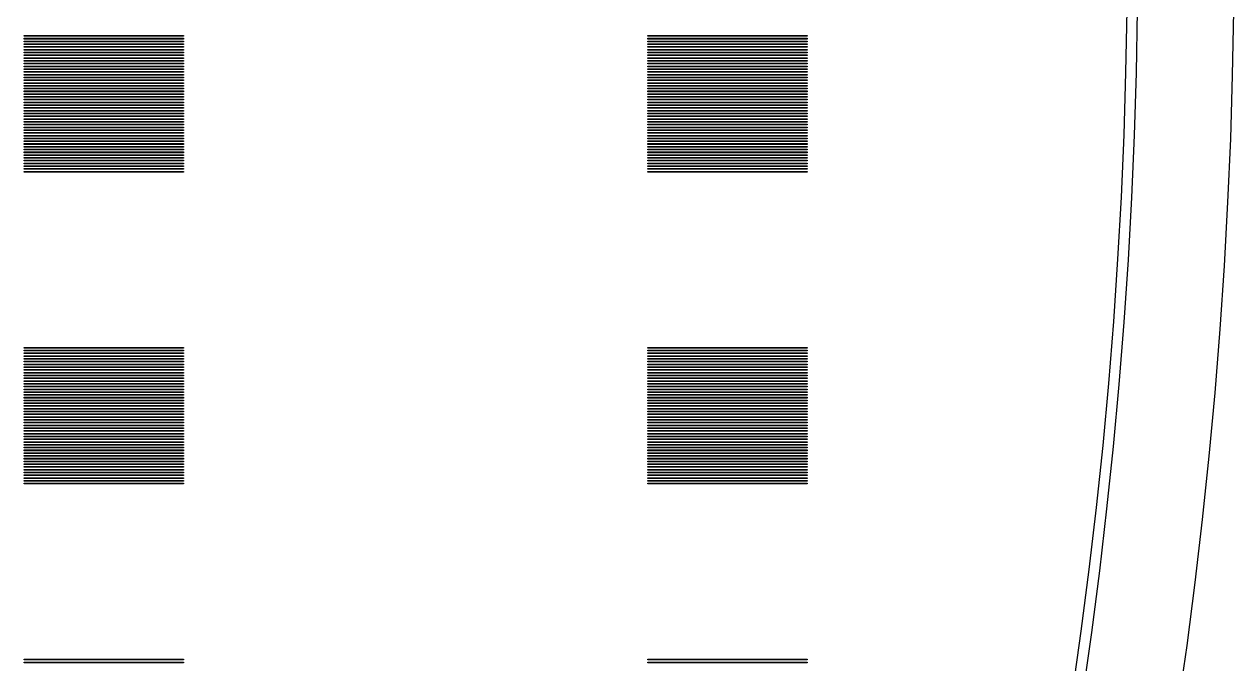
# Model space of a CAD drawing. Extents: x 40 to 187, y -3 to 150.
# Drawn here: x 169.09 to 186.94, y 63.06 to 72.5 of the extents above; entities that cross this region are included whole.
import ezdxf

# ---------------------------------------------------------------- set-up
doc = ezdxf.new("R2010")
doc.units = 0

msp = doc.modelspace()

# ---------------------------------------------------------------- linework, layer by layer
for p, q in [((185.343, 71.7885), (185.36, 72.7078)), ((185.51, 72.7059), (185.493, 71.7848)), ((186.918, 71.7498), (186.935, 72.6884)), ((169.087, 72.3234), (169.087, 72.3336)), ((169.087, 72.3336), (171.439, 72.3336)), ((171.439, 72.3234), (169.087, 72.3234)), ((169.087, 72.2825), (169.087, 72.2927)), ((169.087, 72.2927), (171.439, 72.2927)), ((171.439, 72.3336), (171.439, 72.3234)), ((171.439, 72.2927), (171.439, 72.2825)), ((178.29, 72.3234), (178.29, 72.3336)), ((178.29, 72.3336), (180.642, 72.3336)), ((180.642, 72.3234), (178.29, 72.3234)), ((178.29, 72.2825), (178.29, 72.2927)), ((178.29, 72.2927), (180.642, 72.2927)), ((180.642, 72.3336), (180.642, 72.3234)), ((180.642, 72.2927), (180.642, 72.2825)), ((171.439, 72.2825), (169.087, 72.2825)), ((169.087, 72.2416), (169.087, 72.2518)), ((169.087, 72.2518), (171.439, 72.2518)), ((171.439, 72.2416), (169.087, 72.2416)), ((169.087, 72.2007), (169.087, 72.2109)), ((169.087, 72.2109), (171.439, 72.2109)), ((171.439, 72.2007), (169.087, 72.2007)), ((169.087, 72.1597), (169.087, 72.17)), ((169.087, 72.17), (171.439, 72.17)), ((171.439, 72.1597), (169.087, 72.1597)), ((169.087, 72.1189), (169.087, 72.1291)), ((169.087, 72.1291), (171.439, 72.1291)), ((171.439, 72.1189), (169.087, 72.1189)), ((171.439, 72.2518), (171.439, 72.2416)), ((171.439, 72.2109), (171.439, 72.2007)), ((171.439, 72.17), (171.439, 72.1597)), ((171.439, 72.1291), (171.439, 72.1189)), ((180.642, 72.2825), (178.29, 72.2825)), ((178.29, 72.2416), (178.29, 72.2518)), ((178.29, 72.2518), (180.642, 72.2518)), ((180.642, 72.2416), (178.29, 72.2416)), ((178.29, 72.2007), (178.29, 72.2109)), ((178.29, 72.2109), (180.642, 72.2109)), ((180.642, 72.2007), (178.29, 72.2007)), ((178.29, 72.1597), (178.29, 72.17)), ((178.29, 72.17), (180.642, 72.17)), ((180.642, 72.1597), (178.29, 72.1597)), ((178.29, 72.1189), (178.29, 72.1291)), ((178.29, 72.1291), (180.642, 72.1291)), ((180.642, 72.1189), (178.29, 72.1189)), ((180.642, 72.2518), (180.642, 72.2416)), ((180.642, 72.2109), (180.642, 72.2007)), ((180.642, 72.17), (180.642, 72.1597)), ((180.642, 72.1291), (180.642, 72.1189)), ((169.087, 72.0779), (169.087, 72.0882)), ((169.087, 72.0882), (171.439, 72.0882)), ((171.439, 72.0779), (169.087, 72.0779)), ((169.087, 72.037), (169.087, 72.0473)), ((169.087, 72.0473), (171.439, 72.0473)), ((171.439, 72.037), (169.087, 72.037)), ((169.087, 71.9961), (169.087, 72.0064)), ((169.087, 72.0064), (171.439, 72.0064)), ((171.439, 71.9961), (169.087, 71.9961)), ((169.087, 71.9552), (169.087, 71.9655)), ((169.087, 71.9655), (171.439, 71.9655)), ((171.439, 71.9552), (169.087, 71.9552)), ((171.439, 72.0882), (171.439, 72.0779)), ((171.439, 72.0473), (171.439, 72.037)), ((171.439, 72.0064), (171.439, 71.9961)), ((171.439, 71.9655), (171.439, 71.9552)), ((178.29, 72.0779), (178.29, 72.0882)), ((178.29, 72.0882), (180.642, 72.0882)), ((180.642, 72.0779), (178.29, 72.0779)), ((178.29, 72.037), (178.29, 72.0473)), ((178.29, 72.0473), (180.642, 72.0473)), ((180.642, 72.037), (178.29, 72.037)), ((178.29, 71.9961), (178.29, 72.0064)), ((178.29, 72.0064), (180.642, 72.0064)), ((180.642, 71.9961), (178.29, 71.9961)), ((178.29, 71.9552), (178.29, 71.9655)), ((178.29, 71.9655), (180.642, 71.9655)), ((180.642, 71.9552), (178.29, 71.9552)), ((180.642, 72.0882), (180.642, 72.0779)), ((180.642, 72.0473), (180.642, 72.037)), ((180.642, 72.0064), (180.642, 71.9961)), ((180.642, 71.9655), (180.642, 71.9552)), ((169.087, 71.9143), (169.087, 71.9246)), ((169.087, 71.9246), (171.439, 71.9246)), ((171.439, 71.9143), (169.087, 71.9143)), ((169.087, 71.8734), (169.087, 71.8837)), ((169.087, 71.8837), (171.439, 71.8837)), ((171.439, 71.8734), (169.087, 71.8734)), ((169.087, 71.8325), (169.087, 71.8427)), ((169.087, 71.8427), (171.439, 71.8427)), ((171.439, 71.8325), (169.087, 71.8325)), ((169.087, 71.7916), (169.087, 71.8018)), ((169.087, 71.8018), (171.439, 71.8018)), ((171.439, 71.7916), (169.087, 71.7916)), ((169.087, 71.7507), (169.087, 71.7609)), ((169.087, 71.7609), (171.439, 71.7609)), ((171.439, 71.7507), (169.087, 71.7507)), ((171.439, 71.9246), (171.439, 71.9143)), ((171.439, 71.8837), (171.439, 71.8734)), ((171.439, 71.8427), (171.439, 71.8325)), ((171.439, 71.8018), (171.439, 71.7916)), ((171.439, 71.7609), (171.439, 71.7507)), ((178.29, 71.9143), (178.29, 71.9246)), ((178.29, 71.9246), (180.642, 71.9246)), ((180.642, 71.9143), (178.29, 71.9143)), ((178.29, 71.8734), (178.29, 71.8837)), ((178.29, 71.8837), (180.642, 71.8837)), ((180.642, 71.8734), (178.29, 71.8734)), ((178.29, 71.8325), (178.29, 71.8427)), ((178.29, 71.8427), (180.642, 71.8427)), ((180.642, 71.8325), (178.29, 71.8325)), ((178.29, 71.7916), (178.29, 71.8018)), ((178.29, 71.8018), (180.642, 71.8018)), ((180.642, 71.7916), (178.29, 71.7916)), ((178.29, 71.7507), (178.29, 71.7609)), ((178.29, 71.7609), (180.642, 71.7609)), ((180.642, 71.7507), (178.29, 71.7507)), ((180.642, 71.9246), (180.642, 71.9143)), ((180.642, 71.8837), (180.642, 71.8734)), ((180.642, 71.8427), (180.642, 71.8325)), ((180.642, 71.8018), (180.642, 71.7916)), ((180.642, 71.7609), (180.642, 71.7507)), ((185.315, 70.8694), (185.343, 71.7885)), ((185.493, 71.7848), (185.465, 70.8639)), ((186.889, 70.8114), (186.918, 71.7498)), ((169.087, 71.7098), (169.087, 71.72)), ((169.087, 71.72), (171.439, 71.72)), ((171.439, 71.7098), (169.087, 71.7098)), ((169.087, 71.6689), (169.087, 71.6791)), ((169.087, 71.6791), (171.439, 71.6791)), ((171.439, 71.6689), (169.087, 71.6689)), ((169.087, 71.628), (169.087, 71.6382)), ((169.087, 71.6382), (171.439, 71.6382)), ((171.439, 71.628), (169.087, 71.628)), ((169.087, 71.5871), (169.087, 71.5973)), ((169.087, 71.5973), (171.439, 71.5973)), ((171.439, 71.5871), (169.087, 71.5871)), ((171.439, 71.72), (171.439, 71.7098)), ((171.439, 71.6791), (171.439, 71.6689)), ((171.439, 71.6382), (171.439, 71.628)), ((171.439, 71.5973), (171.439, 71.5871)), ((178.29, 71.7098), (178.29, 71.72)), ((178.29, 71.72), (180.642, 71.72)), ((180.642, 71.7098), (178.29, 71.7098)), ((178.29, 71.6689), (178.29, 71.6791)), ((178.29, 71.6791), (180.642, 71.6791)), ((180.642, 71.6689), (178.29, 71.6689)), ((178.29, 71.628), (178.29, 71.6382)), ((178.29, 71.6382), (180.642, 71.6382)), ((180.642, 71.628), (178.29, 71.628)), ((178.29, 71.5871), (178.29, 71.5973)), ((178.29, 71.5973), (180.642, 71.5973)), ((180.642, 71.5871), (178.29, 71.5871)), ((180.642, 71.72), (180.642, 71.7098)), ((180.642, 71.6791), (180.642, 71.6689)), ((180.642, 71.6382), (180.642, 71.628)), ((180.642, 71.5973), (180.642, 71.5871)), ((169.087, 71.5462), (169.087, 71.5564)), ((169.087, 71.5564), (171.439, 71.5564)), ((171.439, 71.5462), (169.087, 71.5462)), ((169.087, 71.5053), (169.087, 71.5155)), ((169.087, 71.5155), (171.439, 71.5155)), ((171.439, 71.5053), (169.087, 71.5053)), ((169.087, 71.4644), (169.087, 71.4746)), ((169.087, 71.4746), (171.439, 71.4746)), ((171.439, 71.4644), (169.087, 71.4644)), ((169.087, 71.4235), (169.087, 71.4337)), ((169.087, 71.4337), (171.439, 71.4337)), ((171.439, 71.4235), (169.087, 71.4235)), ((169.087, 71.3826), (169.087, 71.3928)), ((169.087, 71.3928), (171.439, 71.3928)), ((171.439, 71.5564), (171.439, 71.5462)), ((171.439, 71.5155), (171.439, 71.5053)), ((171.439, 71.4746), (171.439, 71.4644)), ((171.439, 71.4337), (171.439, 71.4235)), ((171.439, 71.3928), (171.439, 71.3826)), ((178.29, 71.5462), (178.29, 71.5564)), ((178.29, 71.5564), (180.642, 71.5564)), ((180.642, 71.5462), (178.29, 71.5462)), ((178.29, 71.5053), (178.29, 71.5155)), ((178.29, 71.5155), (180.642, 71.5155)), ((180.642, 71.5053), (178.29, 71.5053)), ((178.29, 71.4644), (178.29, 71.4746)), ((178.29, 71.4746), (180.642, 71.4746)), ((180.642, 71.4644), (178.29, 71.4644)), ((178.29, 71.4235), (178.29, 71.4337)), ((178.29, 71.4337), (180.642, 71.4337)), ((180.642, 71.4235), (178.29, 71.4235)), ((178.29, 71.3826), (178.29, 71.3928)), ((178.29, 71.3928), (180.642, 71.3928)), ((180.642, 71.5564), (180.642, 71.5462)), ((180.642, 71.5155), (180.642, 71.5053)), ((180.642, 71.4746), (180.642, 71.4644)), ((180.642, 71.4337), (180.642, 71.4235)), ((180.642, 71.3928), (180.642, 71.3826)), ((171.439, 71.3826), (169.087, 71.3826)), ((169.087, 71.3417), (169.087, 71.3519)), ((169.087, 71.3519), (171.439, 71.3519)), ((171.439, 71.3417), (169.087, 71.3417)), ((169.087, 71.3008), (169.087, 71.311)), ((169.087, 71.311), (171.439, 71.311)), ((171.439, 71.3008), (169.087, 71.3008)), ((169.087, 71.2599), (169.087, 71.2701)), ((169.087, 71.2701), (171.439, 71.2701)), ((171.439, 71.2599), (169.087, 71.2599)), ((169.087, 71.219), (169.087, 71.2292)), ((169.087, 71.2292), (171.439, 71.2292)), ((171.439, 71.219), (169.087, 71.219)), ((171.439, 71.3519), (171.439, 71.3417)), ((171.439, 71.311), (171.439, 71.3008)), ((171.439, 71.2701), (171.439, 71.2599)), ((171.439, 71.2292), (171.439, 71.219)), ((180.642, 71.3826), (178.29, 71.3826)), ((178.29, 71.3417), (178.29, 71.3519)), ((178.29, 71.3519), (180.642, 71.3519)), ((180.642, 71.3417), (178.29, 71.3417)), ((178.29, 71.3008), (178.29, 71.311)), ((178.29, 71.311), (180.642, 71.311)), ((180.642, 71.3008), (178.29, 71.3008)), ((178.29, 71.2599), (178.29, 71.2701)), ((178.29, 71.2701), (180.642, 71.2701)), ((180.642, 71.2599), (178.29, 71.2599)), ((178.29, 71.219), (178.29, 71.2292)), ((178.29, 71.2292), (180.642, 71.2292)), ((180.642, 71.219), (178.29, 71.219)), ((180.642, 71.3519), (180.642, 71.3417)), ((180.642, 71.311), (180.642, 71.3008)), ((180.642, 71.2701), (180.642, 71.2599)), ((180.642, 71.2292), (180.642, 71.219)), ((169.087, 71.1781), (169.087, 71.1883)), ((169.087, 71.1883), (171.439, 71.1883)), ((171.439, 71.1781), (169.087, 71.1781)), ((169.087, 71.1372), (169.087, 71.1474)), ((169.087, 71.1474), (171.439, 71.1474)), ((171.439, 71.1372), (169.087, 71.1372)), ((169.087, 71.0963), (169.087, 71.1065)), ((169.087, 71.1065), (171.439, 71.1065)), ((171.439, 71.0963), (169.087, 71.0963)), ((169.087, 71.0554), (169.087, 71.0656)), ((169.087, 71.0656), (171.439, 71.0656)), ((171.439, 71.0554), (169.087, 71.0554)), ((171.439, 71.1883), (171.439, 71.1781)), ((171.439, 71.1474), (171.439, 71.1372)), ((171.439, 71.1065), (171.439, 71.0963)), ((171.439, 71.0656), (171.439, 71.0554)), ((178.29, 71.1781), (178.29, 71.1883)), ((178.29, 71.1883), (180.642, 71.1883)), ((180.642, 71.1781), (178.29, 71.1781)), ((178.29, 71.1372), (178.29, 71.1474)), ((178.29, 71.1474), (180.642, 71.1474)), ((180.642, 71.1372), (178.29, 71.1372)), ((178.29, 71.0963), (178.29, 71.1065)), ((178.29, 71.1065), (180.642, 71.1065)), ((180.642, 71.0963), (178.29, 71.0963)), ((178.29, 71.0554), (178.29, 71.0656)), ((178.29, 71.0656), (180.642, 71.0656)), ((180.642, 71.0554), (178.29, 71.0554)), ((180.642, 71.1883), (180.642, 71.1781)), ((180.642, 71.1474), (180.642, 71.1372)), ((180.642, 71.1065), (180.642, 71.0963)), ((180.642, 71.0656), (180.642, 71.0554)), ((169.087, 71.0145), (169.087, 71.0247)), ((169.087, 71.0247), (171.439, 71.0247)), ((171.439, 71.0145), (169.087, 71.0145)), ((169.087, 70.9736), (169.087, 70.9838)), ((169.087, 70.9838), (171.439, 70.9838)), ((171.439, 70.9736), (169.087, 70.9736)), ((169.087, 70.9326), (169.087, 70.9429)), ((169.087, 70.9429), (171.439, 70.9429)), ((171.439, 70.9326), (169.087, 70.9326)), ((169.087, 70.8918), (169.087, 70.902)), ((169.087, 70.902), (171.439, 70.902)), ((171.439, 70.8918), (169.087, 70.8918)), ((169.087, 70.8508), (169.087, 70.8611)), ((169.087, 70.8611), (171.439, 70.8611)), ((171.439, 71.0247), (171.439, 71.0145)), ((171.439, 70.9838), (171.439, 70.9736)), ((171.439, 70.9429), (171.439, 70.9326)), ((171.439, 70.902), (171.439, 70.8918)), ((171.439, 70.8611), (171.439, 70.8508)), ((178.29, 71.0145), (178.29, 71.0247)), ((178.29, 71.0247), (180.642, 71.0247)), ((180.642, 71.0145), (178.29, 71.0145)), ((178.29, 70.9736), (178.29, 70.9838)), ((178.29, 70.9838), (180.642, 70.9838)), ((180.642, 70.9736), (178.29, 70.9736)), ((178.29, 70.9326), (178.29, 70.9429)), ((178.29, 70.9429), (180.642, 70.9429)), ((180.642, 70.9326), (178.29, 70.9326)), ((178.29, 70.8918), (178.29, 70.902)), ((178.29, 70.902), (180.642, 70.902)), ((180.642, 70.8918), (178.29, 70.8918)), ((178.29, 70.8508), (178.29, 70.8611)), ((178.29, 70.8611), (180.642, 70.8611)), ((180.642, 71.0247), (180.642, 71.0145)), ((180.642, 70.9838), (180.642, 70.9736)), ((180.642, 70.9429), (180.642, 70.9326)), ((180.642, 70.902), (180.642, 70.8918)), ((180.642, 70.8611), (180.642, 70.8508)), ((185.276, 69.9508), (185.315, 70.8694)), ((185.465, 70.8639), (185.425, 69.9435)), ((171.439, 70.8508), (169.087, 70.8508)), ((169.087, 70.8099), (169.087, 70.8202)), ((169.087, 70.8202), (171.439, 70.8202)), ((171.439, 70.8099), (169.087, 70.8099)), ((169.087, 70.769), (169.087, 70.7793)), ((169.087, 70.7793), (171.439, 70.7793)), ((171.439, 70.769), (169.087, 70.769)), ((169.087, 70.7281), (169.087, 70.7384)), ((169.087, 70.7384), (171.439, 70.7384)), ((171.439, 70.7281), (169.087, 70.7281)), ((169.087, 70.6872), (169.087, 70.6974)), ((169.087, 70.6974), (171.439, 70.6974)), ((171.439, 70.6872), (169.087, 70.6872)), ((171.439, 70.8202), (171.439, 70.8099)), ((171.439, 70.7793), (171.439, 70.769)), ((171.439, 70.7384), (171.439, 70.7281)), ((171.439, 70.6974), (171.439, 70.6872)), ((180.642, 70.8508), (178.29, 70.8508)), ((178.29, 70.8099), (178.29, 70.8202)), ((178.29, 70.8202), (180.642, 70.8202)), ((180.642, 70.8099), (178.29, 70.8099)), ((178.29, 70.769), (178.29, 70.7793)), ((178.29, 70.7793), (180.642, 70.7793)), ((180.642, 70.769), (178.29, 70.769)), ((178.29, 70.7281), (178.29, 70.7384)), ((178.29, 70.7384), (180.642, 70.7384)), ((180.642, 70.7281), (178.29, 70.7281)), ((178.29, 70.6872), (178.29, 70.6974)), ((178.29, 70.6974), (180.642, 70.6974)), ((180.642, 70.6872), (178.29, 70.6872)), ((180.642, 70.8202), (180.642, 70.8099)), ((180.642, 70.7793), (180.642, 70.769)), ((180.642, 70.7384), (180.642, 70.7281)), ((180.642, 70.6974), (180.642, 70.6872)), ((186.849, 69.8735), (186.889, 70.8114)), ((169.087, 70.6463), (169.087, 70.6565)), ((169.087, 70.6565), (171.439, 70.6565)), ((171.439, 70.6463), (169.087, 70.6463)), ((169.087, 70.6054), (169.087, 70.6156)), ((169.087, 70.6156), (171.439, 70.6156)), ((171.439, 70.6054), (169.087, 70.6054)), ((169.087, 70.5645), (169.087, 70.5748)), ((169.087, 70.5748), (171.439, 70.5748)), ((171.439, 70.5645), (169.087, 70.5645)), ((169.087, 70.5236), (169.087, 70.5338)), ((169.087, 70.5338), (171.439, 70.5338)), ((171.439, 70.5236), (169.087, 70.5236)), ((171.439, 70.6565), (171.439, 70.6463)), ((171.439, 70.6156), (171.439, 70.6054)), ((171.439, 70.5748), (171.439, 70.5645)), ((171.439, 70.5338), (171.439, 70.5236)), ((178.29, 70.6463), (178.29, 70.6565)), ((178.29, 70.6565), (180.642, 70.6565)), ((180.642, 70.6463), (178.29, 70.6463)), ((178.29, 70.6054), (178.29, 70.6156)), ((178.29, 70.6156), (180.642, 70.6156)), ((180.642, 70.6054), (178.29, 70.6054)), ((178.29, 70.5645), (178.29, 70.5748)), ((178.29, 70.5748), (180.642, 70.5748)), ((180.642, 70.5645), (178.29, 70.5645)), ((178.29, 70.5236), (178.29, 70.5338)), ((178.29, 70.5338), (180.642, 70.5338)), ((180.642, 70.5236), (178.29, 70.5236)), ((180.642, 70.6565), (180.642, 70.6463)), ((180.642, 70.6156), (180.642, 70.6054)), ((180.642, 70.5748), (180.642, 70.5645)), ((180.642, 70.5338), (180.642, 70.5236)), ((169.087, 70.4827), (169.087, 70.4929)), ((169.087, 70.4929), (171.439, 70.4929)), ((171.439, 70.4827), (169.087, 70.4827)), ((169.087, 70.4418), (169.087, 70.452)), ((169.087, 70.452), (171.439, 70.452)), ((171.439, 70.4418), (169.087, 70.4418)), ((169.087, 70.4009), (169.087, 70.4111)), ((169.087, 70.4111), (171.439, 70.4111)), ((171.439, 70.4009), (169.087, 70.4009)), ((169.087, 70.36), (169.087, 70.3702)), ((169.087, 70.3702), (171.439, 70.3702)), ((171.439, 70.36), (169.087, 70.36)), ((169.087, 70.3191), (169.087, 70.3293)), ((169.087, 70.3293), (171.439, 70.3293)), ((171.439, 70.4929), (171.439, 70.4827)), ((171.439, 70.452), (171.439, 70.4418)), ((171.439, 70.4111), (171.439, 70.4009)), ((171.439, 70.3702), (171.439, 70.36)), ((171.439, 70.3293), (171.439, 70.3191)), ((178.29, 70.4827), (178.29, 70.4929)), ((178.29, 70.4929), (180.642, 70.4929)), ((180.642, 70.4827), (178.29, 70.4827)), ((178.29, 70.4418), (178.29, 70.452)), ((178.29, 70.452), (180.642, 70.452)), ((180.642, 70.4418), (178.29, 70.4418)), ((178.29, 70.4009), (178.29, 70.4111)), ((178.29, 70.4111), (180.642, 70.4111)), ((180.642, 70.4009), (178.29, 70.4009)), ((178.29, 70.36), (178.29, 70.3702)), ((178.29, 70.3702), (180.642, 70.3702)), ((180.642, 70.36), (178.29, 70.36)), ((178.29, 70.3191), (178.29, 70.3293)), ((178.29, 70.3293), (180.642, 70.3293)), ((180.642, 70.4929), (180.642, 70.4827)), ((180.642, 70.452), (180.642, 70.4418)), ((180.642, 70.4111), (180.642, 70.4009)), ((180.642, 70.3702), (180.642, 70.36)), ((180.642, 70.3293), (180.642, 70.3191)), ((171.439, 70.3191), (169.087, 70.3191)), ((180.642, 70.3191), (178.29, 70.3191)), ((185.225, 69.0327), (185.276, 69.9508)), ((185.425, 69.9435), (185.375, 69.0235)), ((186.797, 68.9362), (186.849, 69.8735)), ((185.163, 68.1154), (185.225, 69.0327)), ((185.375, 69.0235), (185.312, 68.1043)), ((186.734, 67.9995), (186.797, 68.9362)), ((185.09, 67.1988), (185.163, 68.1154)), ((185.312, 68.1043), (185.239, 67.186)), ((186.659, 67.0637), (186.734, 67.9995)), ((169.087, 67.7217), (169.087, 67.7319)), ((169.087, 67.7319), (171.439, 67.7319)), ((171.439, 67.7217), (169.087, 67.7217)), ((169.087, 67.6808), (169.087, 67.691)), ((169.087, 67.691), (171.439, 67.691)), ((171.439, 67.6808), (169.087, 67.6808)), ((169.087, 67.6399), (169.087, 67.6501)), ((169.087, 67.6501), (171.439, 67.6501)), ((171.439, 67.7319), (171.439, 67.7217)), ((171.439, 67.691), (171.439, 67.6808)), ((171.439, 67.6501), (171.439, 67.6399)), ((178.29, 67.7217), (178.29, 67.7319)), ((178.29, 67.7319), (180.642, 67.7319)), ((180.642, 67.7217), (178.29, 67.7217)), ((178.29, 67.6808), (178.29, 67.691)), ((178.29, 67.691), (180.642, 67.691)), ((180.642, 67.6808), (178.29, 67.6808)), ((178.29, 67.6399), (178.29, 67.6501)), ((178.29, 67.6501), (180.642, 67.6501)), ((180.642, 67.7319), (180.642, 67.7217)), ((180.642, 67.691), (180.642, 67.6808)), ((180.642, 67.6501), (180.642, 67.6399)), ((171.439, 67.6399), (169.087, 67.6399)), ((169.087, 67.599), (169.087, 67.6092)), ((169.087, 67.6092), (171.439, 67.6092)), ((171.439, 67.599), (169.087, 67.599)), ((169.087, 67.558), (169.087, 67.5683)), ((169.087, 67.5683), (171.439, 67.5683)), ((171.439, 67.558), (169.087, 67.558)), ((169.087, 67.5172), (169.087, 67.5274)), ((169.087, 67.5274), (171.439, 67.5274)), ((171.439, 67.5172), (169.087, 67.5172)), ((169.087, 67.4762), (169.087, 67.4865)), ((169.087, 67.4865), (171.439, 67.4865)), ((171.439, 67.4762), (169.087, 67.4762)), ((171.439, 67.6092), (171.439, 67.599)), ((171.439, 67.5683), (171.439, 67.558)), ((171.439, 67.5274), (171.439, 67.5172)), ((171.439, 67.4865), (171.439, 67.4762)), ((180.642, 67.6399), (178.29, 67.6399)), ((178.29, 67.599), (178.29, 67.6092)), ((178.29, 67.6092), (180.642, 67.6092)), ((180.642, 67.599), (178.29, 67.599)), ((178.29, 67.558), (178.29, 67.5683)), ((178.29, 67.5683), (180.642, 67.5683)), ((180.642, 67.558), (178.29, 67.558)), ((178.29, 67.5172), (178.29, 67.5274)), ((178.29, 67.5274), (180.642, 67.5274)), ((180.642, 67.5172), (178.29, 67.5172)), ((178.29, 67.4762), (178.29, 67.4865)), ((178.29, 67.4865), (180.642, 67.4865)), ((180.642, 67.4762), (178.29, 67.4762)), ((180.642, 67.6092), (180.642, 67.599)), ((180.642, 67.5683), (180.642, 67.558)), ((180.642, 67.5274), (180.642, 67.5172)), ((180.642, 67.4865), (180.642, 67.4762)), ((169.087, 67.4353), (169.087, 67.4456)), ((169.087, 67.4456), (171.439, 67.4456)), ((171.439, 67.4353), (169.087, 67.4353)), ((169.087, 67.3944), (169.087, 67.4047)), ((169.087, 67.4047), (171.439, 67.4047)), ((171.439, 67.3944), (169.087, 67.3944)), ((169.087, 67.3535), (169.087, 67.3638)), ((169.087, 67.3638), (171.439, 67.3638)), ((171.439, 67.3535), (169.087, 67.3535)), ((169.087, 67.3126), (169.087, 67.3229)), ((169.087, 67.3229), (171.439, 67.3229)), ((171.439, 67.3126), (169.087, 67.3126)), ((171.439, 67.4456), (171.439, 67.4353)), ((171.439, 67.4047), (171.439, 67.3944)), ((171.439, 67.3638), (171.439, 67.3535)), ((171.439, 67.3229), (171.439, 67.3126)), ((178.29, 67.4353), (178.29, 67.4456)), ((178.29, 67.4456), (180.642, 67.4456)), ((180.642, 67.4353), (178.29, 67.4353)), ((178.29, 67.3944), (178.29, 67.4047)), ((178.29, 67.4047), (180.642, 67.4047)), ((180.642, 67.3944), (178.29, 67.3944)), ((178.29, 67.3535), (178.29, 67.3638)), ((178.29, 67.3638), (180.642, 67.3638)), ((180.642, 67.3535), (178.29, 67.3535)), ((178.29, 67.3126), (178.29, 67.3229)), ((178.29, 67.3229), (180.642, 67.3229)), ((180.642, 67.3126), (178.29, 67.3126)), ((180.642, 67.4456), (180.642, 67.4353)), ((180.642, 67.4047), (180.642, 67.3944)), ((180.642, 67.3638), (180.642, 67.3535)), ((180.642, 67.3229), (180.642, 67.3126)), ((169.087, 67.2717), (169.087, 67.282)), ((169.087, 67.282), (171.439, 67.282)), ((171.439, 67.2717), (169.087, 67.2717)), ((169.087, 67.2308), (169.087, 67.241)), ((169.087, 67.241), (171.439, 67.241)), ((171.439, 67.2308), (169.087, 67.2308)), ((169.087, 67.1899), (169.087, 67.2001)), ((169.087, 67.2001), (171.439, 67.2001)), ((171.439, 67.1899), (169.087, 67.1899)), ((169.087, 67.149), (169.087, 67.1592)), ((169.087, 67.1592), (171.439, 67.1592)), ((171.439, 67.149), (169.087, 67.149)), ((169.087, 67.1081), (169.087, 67.1183)), ((169.087, 67.1183), (171.439, 67.1183)), ((171.439, 67.282), (171.439, 67.2717)), ((171.439, 67.241), (171.439, 67.2308)), ((171.439, 67.2001), (171.439, 67.1899)), ((171.439, 67.1592), (171.439, 67.149)), ((171.439, 67.1183), (171.439, 67.1081)), ((178.29, 67.2717), (178.29, 67.282)), ((178.29, 67.282), (180.642, 67.282)), ((180.642, 67.2717), (178.29, 67.2717)), ((178.29, 67.2308), (178.29, 67.241)), ((178.29, 67.241), (180.642, 67.241)), ((180.642, 67.2308), (178.29, 67.2308)), ((178.29, 67.1899), (178.29, 67.2001)), ((178.29, 67.2001), (180.642, 67.2001)), ((180.642, 67.1899), (178.29, 67.1899)), ((178.29, 67.149), (178.29, 67.1592)), ((178.29, 67.1592), (180.642, 67.1592)), ((180.642, 67.149), (178.29, 67.149)), ((178.29, 67.1081), (178.29, 67.1183)), ((178.29, 67.1183), (180.642, 67.1183)), ((180.642, 67.282), (180.642, 67.2717)), ((180.642, 67.241), (180.642, 67.2308)), ((180.642, 67.2001), (180.642, 67.1899)), ((180.642, 67.1592), (180.642, 67.149)), ((180.642, 67.1183), (180.642, 67.1081)), ((185.005, 66.2833), (185.09, 67.1988)), ((185.239, 67.186), (185.154, 66.2686)), ((171.439, 67.1081), (169.087, 67.1081)), ((169.087, 67.0672), (169.087, 67.0774)), ((169.087, 67.0774), (171.439, 67.0774)), ((171.439, 67.0672), (169.087, 67.0672)), ((169.087, 67.0263), (169.087, 67.0365)), ((169.087, 67.0365), (171.439, 67.0365)), ((171.439, 67.0263), (169.087, 67.0263)), ((169.087, 66.9854), (169.087, 66.9956)), ((169.087, 66.9956), (171.439, 66.9956)), ((171.439, 66.9854), (169.087, 66.9854)), ((169.087, 66.9445), (169.087, 66.9547)), ((169.087, 66.9547), (171.439, 66.9547)), ((171.439, 66.9445), (169.087, 66.9445)), ((171.439, 67.0774), (171.439, 67.0672)), ((171.439, 67.0365), (171.439, 67.0263)), ((171.439, 66.9956), (171.439, 66.9854)), ((171.439, 66.9547), (171.439, 66.9445)), ((180.642, 67.1081), (178.29, 67.1081)), ((178.29, 67.0672), (178.29, 67.0774)), ((178.29, 67.0774), (180.642, 67.0774)), ((180.642, 67.0672), (178.29, 67.0672)), ((178.29, 67.0263), (178.29, 67.0365)), ((178.29, 67.0365), (180.642, 67.0365)), ((180.642, 67.0263), (178.29, 67.0263)), ((178.29, 66.9854), (178.29, 66.9956)), ((178.29, 66.9956), (180.642, 66.9956)), ((180.642, 66.9854), (178.29, 66.9854)), ((178.29, 66.9445), (178.29, 66.9547)), ((178.29, 66.9547), (180.642, 66.9547)), ((180.642, 66.9445), (178.29, 66.9445)), ((180.642, 67.0774), (180.642, 67.0672)), ((180.642, 67.0365), (180.642, 67.0263)), ((180.642, 66.9956), (180.642, 66.9854)), ((180.642, 66.9547), (180.642, 66.9445)), ((186.572, 66.1289), (186.659, 67.0637)), ((169.087, 66.9036), (169.087, 66.9138)), ((169.087, 66.9138), (171.439, 66.9138)), ((171.439, 66.9036), (169.087, 66.9036)), ((169.087, 66.8627), (169.087, 66.8729)), ((169.087, 66.8729), (171.439, 66.8729)), ((171.439, 66.8627), (169.087, 66.8627)), ((169.087, 66.8218), (169.087, 66.832)), ((169.087, 66.832), (171.439, 66.832)), ((171.439, 66.8218), (169.087, 66.8218)), ((169.087, 66.7809), (169.087, 66.7911)), ((169.087, 66.7911), (171.439, 66.7911)), ((171.439, 66.7809), (169.087, 66.7809)), ((171.439, 66.9138), (171.439, 66.9036)), ((171.439, 66.8729), (171.439, 66.8627)), ((171.439, 66.832), (171.439, 66.8218)), ((171.439, 66.7911), (171.439, 66.7809)), ((178.29, 66.9036), (178.29, 66.9138)), ((178.29, 66.9138), (180.642, 66.9138)), ((180.642, 66.9036), (178.29, 66.9036)), ((178.29, 66.8627), (178.29, 66.8729)), ((178.29, 66.8729), (180.642, 66.8729)), ((180.642, 66.8627), (178.29, 66.8627)), ((178.29, 66.8218), (178.29, 66.832)), ((178.29, 66.832), (180.642, 66.832)), ((180.642, 66.8218), (178.29, 66.8218)), ((178.29, 66.7809), (178.29, 66.7911)), ((178.29, 66.7911), (180.642, 66.7911)), ((180.642, 66.7809), (178.29, 66.7809)), ((180.642, 66.9138), (180.642, 66.9036)), ((180.642, 66.8729), (180.642, 66.8627)), ((180.642, 66.832), (180.642, 66.8218)), ((180.642, 66.7911), (180.642, 66.7809)), ((169.087, 66.74), (169.087, 66.7502)), ((169.087, 66.7502), (171.439, 66.7502)), ((171.439, 66.74), (169.087, 66.74)), ((169.087, 66.6991), (169.087, 66.7093)), ((169.087, 66.7093), (171.439, 66.7093)), ((171.439, 66.6991), (169.087, 66.6991)), ((169.087, 66.6582), (169.087, 66.6684)), ((169.087, 66.6684), (171.439, 66.6684)), ((171.439, 66.6582), (169.087, 66.6582)), ((169.087, 66.6173), (169.087, 66.6275)), ((169.087, 66.6275), (171.439, 66.6275)), ((171.439, 66.6173), (169.087, 66.6173)), ((169.087, 66.5764), (169.087, 66.5866)), ((169.087, 66.5866), (171.439, 66.5866)), ((171.439, 66.5764), (169.087, 66.5764)), ((171.439, 66.7502), (171.439, 66.74)), ((171.439, 66.7093), (171.439, 66.6991)), ((171.439, 66.6684), (171.439, 66.6582)), ((171.439, 66.6275), (171.439, 66.6173)), ((171.439, 66.5866), (171.439, 66.5764)), ((178.29, 66.74), (178.29, 66.7502)), ((178.29, 66.7502), (180.642, 66.7502)), ((180.642, 66.74), (178.29, 66.74)), ((178.29, 66.6991), (178.29, 66.7093)), ((178.29, 66.7093), (180.642, 66.7093)), ((180.642, 66.6991), (178.29, 66.6991)), ((178.29, 66.6582), (178.29, 66.6684)), ((178.29, 66.6684), (180.642, 66.6684)), ((180.642, 66.6582), (178.29, 66.6582)), ((178.29, 66.6173), (178.29, 66.6275)), ((178.29, 66.6275), (180.642, 66.6275)), ((180.642, 66.6173), (178.29, 66.6173)), ((178.29, 66.5764), (178.29, 66.5866)), ((178.29, 66.5866), (180.642, 66.5866)), ((180.642, 66.5764), (178.29, 66.5764)), ((180.642, 66.7502), (180.642, 66.74)), ((180.642, 66.7093), (180.642, 66.6991)), ((180.642, 66.6684), (180.642, 66.6582)), ((180.642, 66.6275), (180.642, 66.6173)), ((180.642, 66.5866), (180.642, 66.5764)), ((169.087, 66.5355), (169.087, 66.5457)), ((169.087, 66.5457), (171.439, 66.5457)), ((171.439, 66.5355), (169.087, 66.5355)), ((169.087, 66.4946), (169.087, 66.5048)), ((169.087, 66.5048), (171.439, 66.5048)), ((171.439, 66.4946), (169.087, 66.4946)), ((169.087, 66.4537), (169.087, 66.4639)), ((169.087, 66.4639), (171.439, 66.4639)), ((171.439, 66.4537), (169.087, 66.4537)), ((169.087, 66.4128), (169.087, 66.423)), ((169.087, 66.423), (171.439, 66.423)), ((171.439, 66.4128), (169.087, 66.4128)), ((171.439, 66.5457), (171.439, 66.5355)), ((171.439, 66.5048), (171.439, 66.4946)), ((171.439, 66.4639), (171.439, 66.4537)), ((171.439, 66.423), (171.439, 66.4128)), ((178.29, 66.5355), (178.29, 66.5457)), ((178.29, 66.5457), (180.642, 66.5457)), ((180.642, 66.5355), (178.29, 66.5355)), ((178.29, 66.4946), (178.29, 66.5048)), ((178.29, 66.5048), (180.642, 66.5048)), ((180.642, 66.4946), (178.29, 66.4946)), ((178.29, 66.4537), (178.29, 66.4639)), ((178.29, 66.4639), (180.642, 66.4639)), ((180.642, 66.4537), (178.29, 66.4537)), ((178.29, 66.4128), (178.29, 66.423)), ((178.29, 66.423), (180.642, 66.423)), ((180.642, 66.4128), (178.29, 66.4128)), ((180.642, 66.5457), (180.642, 66.5355)), ((180.642, 66.5048), (180.642, 66.4946)), ((180.642, 66.4639), (180.642, 66.4537)), ((180.642, 66.423), (180.642, 66.4128)), ((169.087, 66.3719), (169.087, 66.3821)), ((169.087, 66.3821), (171.439, 66.3821)), ((171.439, 66.3719), (169.087, 66.3719)), ((169.087, 66.3309), (169.087, 66.3412)), ((169.087, 66.3412), (171.439, 66.3412)), ((171.439, 66.3309), (169.087, 66.3309)), ((169.087, 66.2901), (169.087, 66.3003)), ((169.087, 66.3003), (171.439, 66.3003)), ((171.439, 66.2901), (169.087, 66.2901)), ((169.087, 66.2491), (169.087, 66.2594)), ((169.087, 66.2594), (171.439, 66.2594)), ((171.439, 66.2491), (169.087, 66.2491)), ((169.087, 66.2082), (169.087, 66.2185)), ((169.087, 66.2185), (171.439, 66.2185)), ((171.439, 66.3821), (171.439, 66.3719)), ((171.439, 66.3412), (171.439, 66.3309)), ((171.439, 66.3003), (171.439, 66.2901)), ((171.439, 66.2594), (171.439, 66.2491)), ((171.439, 66.2185), (171.439, 66.2082)), ((178.29, 66.3719), (178.29, 66.3821)), ((178.29, 66.3821), (180.642, 66.3821)), ((180.642, 66.3719), (178.29, 66.3719)), ((178.29, 66.3309), (178.29, 66.3412)), ((178.29, 66.3412), (180.642, 66.3412)), ((180.642, 66.3309), (178.29, 66.3309)), ((178.29, 66.2901), (178.29, 66.3003)), ((178.29, 66.3003), (180.642, 66.3003)), ((180.642, 66.2901), (178.29, 66.2901)), ((178.29, 66.2491), (178.29, 66.2594)), ((178.29, 66.2594), (180.642, 66.2594)), ((180.642, 66.2491), (178.29, 66.2491)), ((178.29, 66.2082), (178.29, 66.2185)), ((178.29, 66.2185), (180.642, 66.2185)), ((180.642, 66.3821), (180.642, 66.3719)), ((180.642, 66.3412), (180.642, 66.3309)), ((180.642, 66.3003), (180.642, 66.2901)), ((180.642, 66.2594), (180.642, 66.2491)), ((180.642, 66.2185), (180.642, 66.2082)), ((184.909, 65.3688), (185.005, 66.2833)), ((185.154, 66.2686), (185.058, 65.3523)), ((171.439, 66.2082), (169.087, 66.2082)), ((169.087, 66.1673), (169.087, 66.1776)), ((169.087, 66.1776), (171.439, 66.1776)), ((171.439, 66.1673), (169.087, 66.1673)), ((169.087, 66.1264), (169.087, 66.1367)), ((169.087, 66.1367), (171.439, 66.1367)), ((171.439, 66.1264), (169.087, 66.1264)), ((169.087, 66.0855), (169.087, 66.0957)), ((169.087, 66.0957), (171.439, 66.0957)), ((171.439, 66.0855), (169.087, 66.0855)), ((169.087, 66.0446), (169.087, 66.0548)), ((169.087, 66.0548), (171.439, 66.0548)), ((171.439, 66.0446), (169.087, 66.0446)), ((171.439, 66.1776), (171.439, 66.1673)), ((171.439, 66.1367), (171.439, 66.1264)), ((171.439, 66.0957), (171.439, 66.0855)), ((171.439, 66.0548), (171.439, 66.0446)), ((180.642, 66.2082), (178.29, 66.2082)), ((178.29, 66.1673), (178.29, 66.1776)), ((178.29, 66.1776), (180.642, 66.1776)), ((180.642, 66.1673), (178.29, 66.1673)), ((178.29, 66.1264), (178.29, 66.1367)), ((178.29, 66.1367), (180.642, 66.1367)), ((180.642, 66.1264), (178.29, 66.1264)), ((178.29, 66.0855), (178.29, 66.0957)), ((178.29, 66.0957), (180.642, 66.0957)), ((180.642, 66.0855), (178.29, 66.0855)), ((178.29, 66.0446), (178.29, 66.0548)), ((178.29, 66.0548), (180.642, 66.0548)), ((180.642, 66.0446), (178.29, 66.0446)), ((180.642, 66.1776), (180.642, 66.1673)), ((180.642, 66.1367), (180.642, 66.1264)), ((180.642, 66.0957), (180.642, 66.0855)), ((180.642, 66.0548), (180.642, 66.0446)), ((186.475, 65.1952), (186.572, 66.1289)), ((169.087, 66.0037), (169.087, 66.0139)), ((169.087, 66.0139), (171.439, 66.0139)), ((171.439, 66.0037), (169.087, 66.0037)), ((169.087, 65.9628), (169.087, 65.9731)), ((169.087, 65.9731), (171.439, 65.9731)), ((171.439, 65.9628), (169.087, 65.9628)), ((169.087, 65.9219), (169.087, 65.9321)), ((169.087, 65.9321), (171.439, 65.9321)), ((171.439, 65.9219), (169.087, 65.9219)), ((169.087, 65.881), (169.087, 65.8912)), ((169.087, 65.8912), (171.439, 65.8912)), ((171.439, 65.881), (169.087, 65.881)), ((171.439, 66.0139), (171.439, 66.0037)), ((171.439, 65.9731), (171.439, 65.9628)), ((171.439, 65.9321), (171.439, 65.9219)), ((171.439, 65.8912), (171.439, 65.881)), ((178.29, 66.0037), (178.29, 66.0139)), ((178.29, 66.0139), (180.642, 66.0139)), ((180.642, 66.0037), (178.29, 66.0037)), ((178.29, 65.9628), (178.29, 65.9731)), ((178.29, 65.9731), (180.642, 65.9731)), ((180.642, 65.9628), (178.29, 65.9628)), ((178.29, 65.9219), (178.29, 65.9321)), ((178.29, 65.9321), (180.642, 65.9321)), ((180.642, 65.9219), (178.29, 65.9219)), ((178.29, 65.881), (178.29, 65.8912)), ((178.29, 65.8912), (180.642, 65.8912)), ((180.642, 65.881), (178.29, 65.881)), ((180.642, 66.0139), (180.642, 66.0037)), ((180.642, 65.9731), (180.642, 65.9628)), ((180.642, 65.9321), (180.642, 65.9219)), ((180.642, 65.8912), (180.642, 65.881)), ((169.087, 65.8401), (169.087, 65.8503)), ((169.087, 65.8503), (171.439, 65.8503)), ((171.439, 65.8401), (169.087, 65.8401)), ((169.087, 65.7992), (169.087, 65.8094)), ((169.087, 65.8094), (171.439, 65.8094)), ((171.439, 65.7992), (169.087, 65.7992)), ((169.087, 65.7583), (169.087, 65.7685)), ((169.087, 65.7685), (171.439, 65.7685)), ((171.439, 65.7583), (169.087, 65.7583)), ((169.087, 65.7174), (169.087, 65.7276)), ((169.087, 65.7276), (171.439, 65.7276)), ((171.439, 65.7174), (169.087, 65.7174)), ((171.439, 65.8503), (171.439, 65.8401)), ((171.439, 65.8094), (171.439, 65.7992)), ((171.439, 65.7685), (171.439, 65.7583)), ((171.439, 65.7276), (171.439, 65.7174)), ((178.29, 65.8401), (178.29, 65.8503)), ((178.29, 65.8503), (180.642, 65.8503)), ((180.642, 65.8401), (178.29, 65.8401)), ((178.29, 65.7992), (178.29, 65.8094)), ((178.29, 65.8094), (180.642, 65.8094)), ((180.642, 65.7992), (178.29, 65.7992)), ((178.29, 65.7583), (178.29, 65.7685)), ((178.29, 65.7685), (180.642, 65.7685)), ((180.642, 65.7583), (178.29, 65.7583)), ((178.29, 65.7174), (178.29, 65.7276)), ((178.29, 65.7276), (180.642, 65.7276)), ((180.642, 65.7174), (178.29, 65.7174)), ((180.642, 65.8503), (180.642, 65.8401)), ((180.642, 65.8094), (180.642, 65.7992)), ((180.642, 65.7685), (180.642, 65.7583)), ((180.642, 65.7276), (180.642, 65.7174)), ((184.802, 64.4556), (184.909, 65.3688)), ((185.058, 65.3523), (184.951, 64.4372)), ((186.365, 64.2628), (186.475, 65.1952)), ((184.684, 63.5437), (184.802, 64.4556)), ((184.951, 64.4372), (184.833, 63.5236)), ((186.245, 63.3318), (186.365, 64.2628)), ((184.555, 62.6334), (184.684, 63.5437)), ((184.833, 63.5236), (184.703, 62.6114)), ((186.113, 62.4023), (186.245, 63.3318)), ((169.087, 63.12), (169.087, 63.1302)), ((169.087, 63.1302), (171.439, 63.1302)), ((171.439, 63.12), (169.087, 63.12)), ((169.087, 63.0791), (169.087, 63.0893)), ((169.087, 63.0893), (171.439, 63.0893)), ((171.439, 63.0791), (169.087, 63.0791)), ((171.439, 63.1302), (171.439, 63.12)), ((171.439, 63.0893), (171.439, 63.0791)), ((178.29, 63.12), (178.29, 63.1302)), ((178.29, 63.1302), (180.642, 63.1302)), ((180.642, 63.12), (178.29, 63.12)), ((178.29, 63.0791), (178.29, 63.0893)), ((178.29, 63.0893), (180.642, 63.0893)), ((180.642, 63.0791), (178.29, 63.0791)), ((180.642, 63.1302), (180.642, 63.12)), ((180.642, 63.0893), (180.642, 63.0791))]:
    msp.add_line(p, q)

doc.saveas('drawing.dxf')
